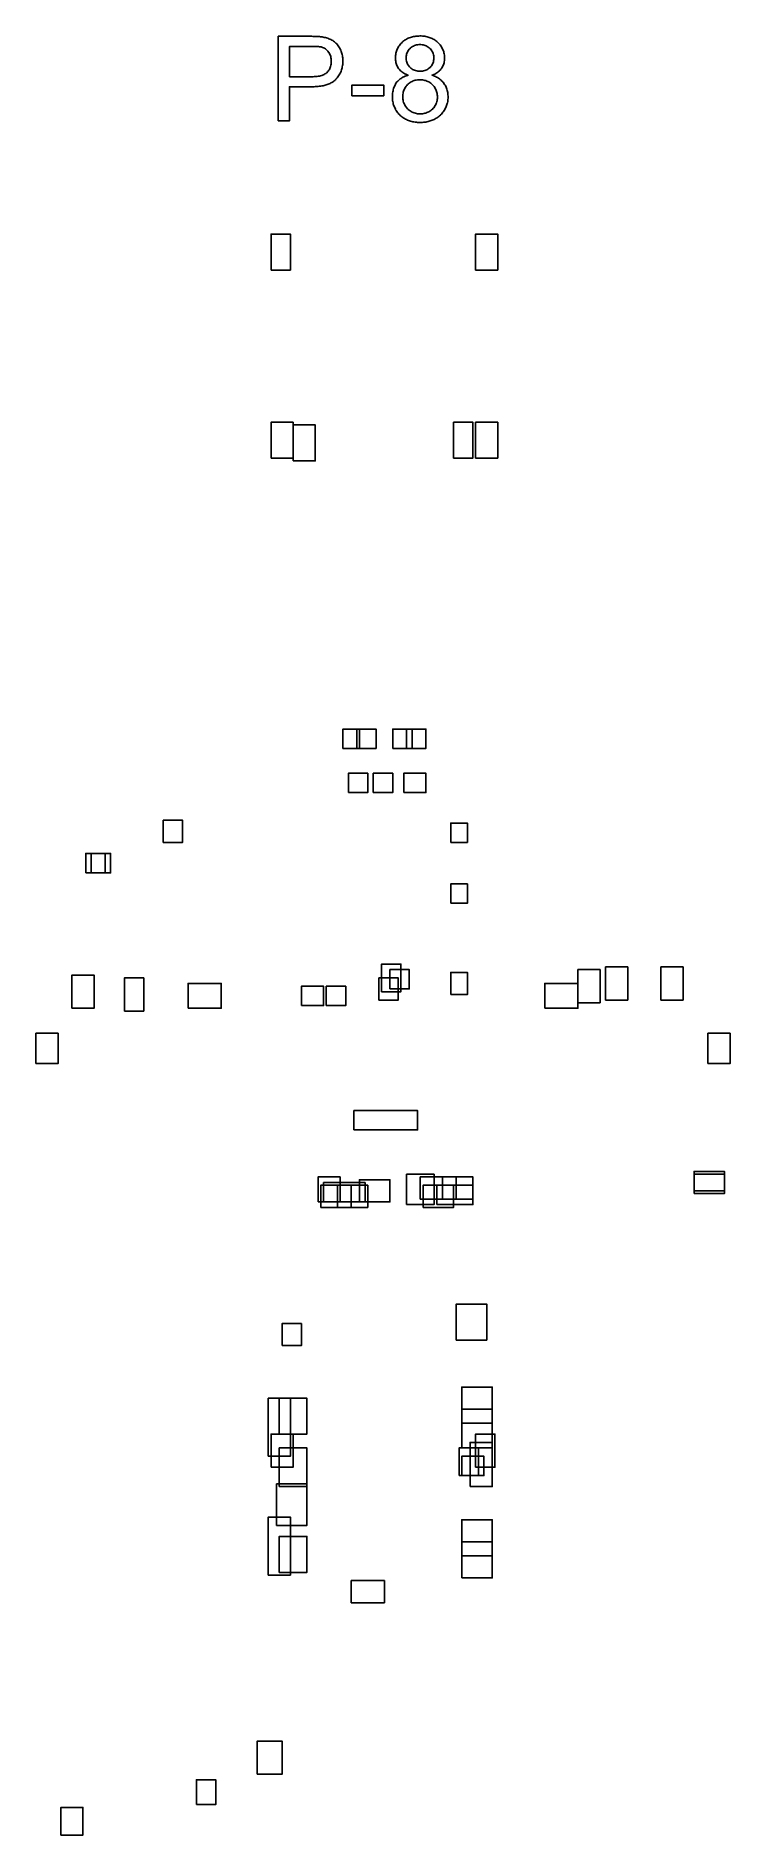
# Model space of a CAD drawing. Extents: x 62 to 151, y 29 to 259.
import ezdxf

# ---------------------------------------------------------------- set-up
doc = ezdxf.new("R2010")
doc.units = 0
doc.header["$MEASUREMENT"] = 0
doc.layers.add('C00-00-00-BLACK', color=7, linetype='Continuous')

msp = doc.modelspace()

# ---------------------------------------------------------------- linework, layer by layer
at = {"layer": 'C00-00-00-BLACK'}
for points in [[(92.9929, 247.989), (92.9929, 258.783), (97.0979, 258.783), (97.2675, 258.783), (97.4369, 258.742), (97.6066, 258.742), (97.7759, 258.742), (97.9456, 258.742), (98.0722, 258.742), (98.2416, 258.742), (98.3686, 258.699), (98.4952, 258.699), (98.5806, 258.699), (98.7076, 258.656), (98.7076, 258.656), (98.8769, 258.614), (99.0466, 258.614), (99.1732, 258.572), (99.3429, 258.53), (99.4696, 258.446), (99.5962, 258.403), (99.7232, 258.36), (99.8499, 258.276), (99.9765, 258.233), (100.062, 258.149), (100.189, 258.064), (100.273, 257.98), (100.358, 257.894), (100.485, 257.81), (100.569, 257.683), (100.655, 257.555), (100.739, 257.429), (100.824, 257.302), (100.908, 257.175), (100.908, 257.132), (100.994, 257.006), (101.035, 256.836), (101.078, 256.709), (101.121, 256.582), (101.163, 256.456), (101.205, 256.286), (101.205, 256.159), (101.247, 256.033), (101.247, 255.863), (101.247, 255.694), (101.247, 255.651), (101.247, 255.481), (101.247, 255.355), (101.247, 255.185), (101.205, 255.058), (101.163, 254.889), (101.163, 254.762), (101.121, 254.635), (101.078, 254.508), (101.035, 254.339), (100.994, 254.212), (100.908, 254.084), (100.867, 254), (100.782, 253.873), (100.697, 253.746), (100.612, 253.62), (100.528, 253.492), (100.443, 253.407), (100.358, 253.322), (100.316, 253.238), (100.232, 253.154), (100.146, 253.111), (100.062, 253.026), (99.9352, 252.942), (99.8499, 252.899), (99.7232, 252.858), (99.6389, 252.772), (99.5109, 252.729), (99.3842, 252.688), (99.2572, 252.645), (99.1306, 252.603), (99.0039, 252.561), (98.8769, 252.519), (98.7076, 252.476), (98.5806, 252.476), (98.4112, 252.433), (98.2416, 252.433), (98.0722, 252.392), (97.9029, 252.392), (97.7332, 252.392), (97.5639, 252.349), (97.3529, 252.349), (97.2263, 252.349), (94.4316, 252.349), (94.4316, 247.989), (92.9929, 247.989)], [(94.4316, 253.62), (97.2263, 253.62), (97.4369, 253.62), (97.6066, 253.661), (97.7759, 253.661), (97.9456, 253.661), (98.1149, 253.704), (98.2416, 253.704), (98.3686, 253.746), (98.5379, 253.788), (98.6649, 253.831), (98.7503, 253.873), (98.8769, 253.916), (98.9612, 254), (99.0879, 254.043), (99.1732, 254.127), (99.2145, 254.127), (99.2999, 254.254), (99.3842, 254.339), (99.4696, 254.466), (99.5535, 254.55), (99.5962, 254.678), (99.6389, 254.805), (99.6805, 254.932), (99.7232, 255.101), (99.7659, 255.228), (99.7659, 255.397), (99.7659, 255.524), (99.7659, 255.608), (99.7659, 255.736), (99.7659, 255.904), (99.7232, 256.033), (99.7232, 256.201), (99.6805, 256.329), (99.5962, 256.456), (99.5535, 256.582), (99.4696, 256.709), (99.4269, 256.752), (99.3429, 256.879), (99.2572, 256.963), (99.1306, 257.091), (99.0466, 257.175), (98.9182, 257.259), (98.7915, 257.302), (98.6649, 257.344), (98.5379, 257.387), (98.4525, 257.429), (98.3686, 257.429), (98.2416, 257.429), (98.1149, 257.471), (97.9456, 257.471), (97.8186, 257.471), (97.6066, 257.471), (97.4369, 257.471), (97.2263, 257.471), (97.1832, 257.471), (94.4316, 257.471), (94.4316, 253.62)], [(109.587, 253.831), (109.46, 253.873), (109.291, 253.957), (109.164, 254), (109.036, 254.084), (108.909, 254.169), (108.782, 254.254), (108.698, 254.339), (108.572, 254.423), (108.486, 254.55), (108.402, 254.635), (108.359, 254.678), (108.275, 254.805), (108.233, 254.932), (108.147, 255.058), (108.106, 255.185), (108.063, 255.312), (108.02, 255.439), (108.02, 255.608), (107.978, 255.736), (107.978, 255.904), (107.978, 256.033), (107.978, 256.159), (107.978, 256.329), (108.02, 256.456), (108.02, 256.625), (108.063, 256.752), (108.106, 256.879), (108.147, 257.006), (108.19, 257.132), (108.275, 257.259), (108.317, 257.387), (108.402, 257.514), (108.486, 257.598), (108.572, 257.725), (108.656, 257.853), (108.782, 257.937), (108.825, 258.021), (108.909, 258.107), (109.036, 258.191), (109.121, 258.276), (109.248, 258.317), (109.375, 258.403), (109.502, 258.487), (109.587, 258.53), (109.714, 258.572), (109.883, 258.614), (110.01, 258.656), (110.137, 258.699), (110.264, 258.742), (110.433, 258.742), (110.56, 258.783), (110.73, 258.783), (110.899, 258.783), (111.069, 258.826), (111.069, 258.826), (111.238, 258.826), (111.408, 258.783), (111.534, 258.783), (111.704, 258.783), (111.831, 258.742), (112, 258.699), (112.127, 258.656), (112.254, 258.614), (112.381, 258.572), (112.509, 258.53), (112.635, 258.487), (112.762, 258.403), (112.889, 258.36), (113.016, 258.276), (113.101, 258.191), (113.228, 258.107), (113.312, 258.021), (113.355, 257.98), (113.439, 257.894), (113.567, 257.768), (113.651, 257.683), (113.735, 257.555), (113.821, 257.429), (113.863, 257.302), (113.947, 257.175), (113.99, 257.048), (114.074, 256.921), (114.117, 256.795), (114.117, 256.667), (114.16, 256.54), (114.201, 256.37), (114.201, 256.243), (114.201, 256.117), (114.201, 255.99), (114.201, 255.82), (114.201, 255.694), (114.16, 255.524), (114.16, 255.397), (114.117, 255.271), (114.074, 255.142), (113.99, 255.016), (113.947, 254.889), (113.863, 254.762), (113.821, 254.678), (113.735, 254.593), (113.651, 254.466), (113.567, 254.38), (113.439, 254.296), (113.355, 254.212), (113.228, 254.127), (113.101, 254.043), (112.973, 253.957), (112.846, 253.916), (112.677, 253.831), (112.635, 253.831), (112.762, 253.788), (112.932, 253.704), (113.058, 253.661), (113.185, 253.577), (113.312, 253.534), (113.439, 253.45), (113.567, 253.365), (113.651, 253.281), (113.778, 253.195), (113.863, 253.068), (113.947, 252.984), (114.074, 252.899), (114.117, 252.772), (114.201, 252.645), (114.286, 252.561), (114.37, 252.433), (114.413, 252.306), (114.456, 252.18), (114.497, 252.053), (114.54, 251.883), (114.583, 251.757), (114.625, 251.63), (114.625, 251.46), (114.625, 251.333), (114.667, 251.164), (114.667, 251.037), (114.667, 250.909), (114.625, 250.741), (114.625, 250.613), (114.625, 250.486), (114.583, 250.317), (114.54, 250.19), (114.497, 250.063), (114.456, 249.936), (114.413, 249.809), (114.37, 249.683), (114.286, 249.554), (114.244, 249.428), (114.16, 249.301), (114.074, 249.174), (113.99, 249.089), (113.905, 248.962), (113.821, 248.835), (113.694, 248.751), (113.694, 248.708), (113.567, 248.624), (113.482, 248.539), (113.355, 248.455), (113.269, 248.369), (113.143, 248.328), (113.016, 248.243), (112.889, 248.158), (112.762, 248.116), (112.635, 248.073), (112.509, 248.03), (112.381, 247.989), (112.254, 247.946), (112.127, 247.904), (111.957, 247.862), (111.831, 247.819), (111.661, 247.819), (111.534, 247.819), (111.365, 247.777), (111.195, 247.777), (111.111, 247.777), (110.942, 247.777), (110.772, 247.777), (110.646, 247.819), (110.476, 247.819), (110.307, 247.862), (110.18, 247.862), (110.053, 247.904), (109.883, 247.946), (109.757, 247.989), (109.63, 248.03), (109.502, 248.073), (109.375, 248.158), (109.248, 248.2), (109.121, 248.285), (109.036, 248.328), (108.909, 248.412), (108.782, 248.496), (108.698, 248.582), (108.572, 248.666), (108.529, 248.751), (108.402, 248.835), (108.317, 248.962), (108.233, 249.047), (108.147, 249.174), (108.063, 249.301), (107.978, 249.386), (107.936, 249.513), (107.851, 249.64), (107.81, 249.767), (107.724, 249.893), (107.681, 250.02), (107.64, 250.147), (107.64, 250.317), (107.597, 250.445), (107.555, 250.571), (107.555, 250.741), (107.555, 250.868), (107.555, 251.037), (107.555, 251.079), (107.555, 251.248), (107.555, 251.418), (107.555, 251.544), (107.597, 251.714), (107.64, 251.841), (107.64, 251.967), (107.681, 252.137), (107.724, 252.264), (107.81, 252.392), (107.851, 252.519), (107.936, 252.645), (107.978, 252.729), (108.063, 252.858), (108.063, 252.858), (108.147, 252.984), (108.275, 253.068), (108.359, 253.154), (108.443, 253.238), (108.572, 253.365), (108.698, 253.407), (108.782, 253.492), (108.909, 253.577), (109.036, 253.62), (109.206, 253.704), (109.334, 253.746), (109.502, 253.788), (109.587, 253.831), (109.587, 253.831)], [(109.334, 256.074), (109.334, 255.904), (109.334, 255.778), (109.375, 255.608), (109.418, 255.481), (109.46, 255.355), (109.502, 255.228), (109.587, 255.101), (109.671, 255.016), (109.757, 254.889), (109.841, 254.805), (109.926, 254.719), (110.053, 254.635), (110.137, 254.55), (110.264, 254.508), (110.392, 254.466), (110.519, 254.423), (110.688, 254.38), (110.815, 254.339), (110.985, 254.339), (111.111, 254.339), (111.238, 254.339), (111.408, 254.339), (111.534, 254.38), (111.704, 254.423), (111.831, 254.466), (111.957, 254.508), (112.084, 254.593), (112.17, 254.678), (112.296, 254.762), (112.381, 254.805), (112.466, 254.932), (112.55, 255.016), (112.635, 255.142), (112.677, 255.271), (112.762, 255.397), (112.805, 255.524), (112.805, 255.694), (112.846, 255.82), (112.846, 255.99), (112.846, 255.99), (112.846, 256.159), (112.846, 256.286), (112.805, 256.413), (112.762, 256.582), (112.72, 256.709), (112.635, 256.836), (112.593, 256.921), (112.509, 257.048), (112.423, 257.175), (112.339, 257.218), (112.254, 257.302), (112.127, 257.387), (112, 257.471), (111.873, 257.555), (111.747, 257.598), (111.618, 257.641), (111.492, 257.683), (111.365, 257.683), (111.195, 257.725), (111.069, 257.725), (110.942, 257.725), (110.772, 257.683), (110.646, 257.683), (110.519, 257.641), (110.392, 257.598), (110.264, 257.514), (110.137, 257.471), (110.01, 257.387), (109.883, 257.302), (109.841, 257.218), (109.714, 257.132), (109.63, 257.006), (109.545, 256.879), (109.502, 256.752), (109.418, 256.625), (109.375, 256.497), (109.375, 256.37), (109.334, 256.243), (109.334, 256.074), (109.334, 256.074), (109.334, 256.074)], [(102.39, 251.205), (102.39, 252.561), (106.455, 252.561), (106.455, 251.205), (102.39, 251.205)], [(108.909, 251.079), (108.909, 250.952), (108.909, 250.782), (108.952, 250.656), (108.952, 250.529), (108.995, 250.359), (109.079, 250.232), (109.121, 250.106), (109.164, 249.979), (109.248, 249.851), (109.334, 249.724), (109.418, 249.64), (109.502, 249.513), (109.587, 249.428), (109.714, 249.344), (109.841, 249.258), (109.968, 249.174), (109.968, 249.174), (110.094, 249.089), (110.222, 249.047), (110.349, 249.005), (110.519, 248.962), (110.646, 248.921), (110.772, 248.878), (110.942, 248.878), (111.069, 248.878), (111.111, 248.878), (111.281, 248.878), (111.408, 248.878), (111.577, 248.921), (111.704, 248.962), (111.831, 248.962), (111.957, 249.047), (112.084, 249.089), (112.211, 249.131), (112.339, 249.217), (112.466, 249.301), (112.55, 249.386), (112.677, 249.47), (112.677, 249.47), (112.762, 249.597), (112.889, 249.683), (112.932, 249.809), (113.016, 249.936), (113.101, 250.063), (113.143, 250.19), (113.185, 250.317), (113.228, 250.445), (113.269, 250.571), (113.269, 250.741), (113.312, 250.868), (113.312, 251.037), (113.312, 251.037), (113.312, 251.205), (113.269, 251.333), (113.269, 251.503), (113.228, 251.63), (113.185, 251.757), (113.143, 251.883), (113.101, 252.01), (113.016, 252.137), (112.973, 252.264), (112.889, 252.392), (112.805, 252.476), (112.677, 252.603), (112.677, 252.603), (112.55, 252.729), (112.466, 252.815), (112.339, 252.899), (112.211, 252.984), (112.084, 253.026), (111.957, 253.068), (111.831, 253.154), (111.704, 253.154), (111.577, 253.195), (111.408, 253.238), (111.281, 253.238), (111.111, 253.238), (111.069, 253.238), (110.899, 253.238), (110.772, 253.238), (110.603, 253.195), (110.476, 253.195), (110.349, 253.154), (110.222, 253.111), (110.094, 253.026), (109.968, 252.984), (109.841, 252.899), (109.714, 252.815), (109.63, 252.729), (109.502, 252.645), (109.418, 252.519), (109.334, 252.433), (109.248, 252.306), (109.164, 252.18), (109.121, 252.053), (109.036, 251.926), (108.995, 251.799), (108.952, 251.671), (108.952, 251.544), (108.909, 251.375), (108.909, 251.248), (108.909, 251.079), (108.909, 251.079)], [(92.075, 228.953), (94.5444, 228.953), (94.5444, 233.539), (92.075, 233.539), (92.075, 228.953)], [(118.181, 228.953), (121.003, 228.953), (121.003, 233.539), (118.181, 233.539), (118.181, 228.953)], [(92.075, 204.964), (94.8972, 204.964), (94.8972, 209.55), (92.075, 209.55), (92.075, 204.964)], [(94.8972, 204.611), (97.7194, 204.611), (97.7194, 209.197), (94.8972, 209.197), (94.8972, 204.611)], [(115.358, 204.964), (117.828, 204.964), (117.828, 209.55), (115.358, 209.55), (115.358, 204.964)], [(118.181, 204.964), (121.003, 204.964), (121.003, 209.55), (118.181, 209.55), (118.181, 204.964)], [(101.247, 167.922), (103.364, 167.922), (103.364, 170.392), (101.247, 170.392), (101.247, 167.922)], [(103.011, 167.922), (105.481, 167.922), (105.481, 170.392), (103.011, 170.392), (103.011, 167.922)], [(107.597, 167.922), (110.067, 167.922), (110.067, 170.392), (107.597, 170.392), (107.597, 167.922)], [(109.361, 167.922), (111.831, 167.922), (111.831, 170.392), (109.361, 170.392), (109.361, 167.922)], [(101.953, 162.278), (104.422, 162.278), (104.422, 164.747), (101.953, 164.747), (101.953, 162.278)], [(105.128, 162.278), (107.597, 162.278), (107.597, 164.747), (105.128, 164.747), (105.128, 162.278)], [(109.008, 162.278), (111.831, 162.278), (111.831, 164.747), (109.008, 164.747), (109.008, 162.278)], [(78.3167, 155.928), (80.7861, 155.928), (80.7861, 158.75), (78.3167, 158.75), (78.3167, 155.928)], [(115.006, 155.928), (117.122, 155.928), (117.122, 158.397), (115.006, 158.397), (115.006, 155.928)], [(68.4389, 152.047), (70.9083, 152.047), (70.9083, 154.517), (68.4389, 154.517), (68.4389, 152.047)], [(69.1444, 152.047), (71.6139, 152.047), (71.6139, 154.517), (69.1444, 154.517), (69.1444, 152.047)], [(115.006, 148.167), (117.122, 148.167), (117.122, 150.636), (115.006, 150.636), (115.006, 148.167)], [(106.186, 136.878), (108.656, 136.878), (108.656, 140.406), (106.186, 140.406), (106.186, 136.878)], [(134.761, 135.819), (137.583, 135.819), (137.583, 140.053), (134.761, 140.053), (134.761, 135.819)], [(141.817, 135.819), (144.639, 135.819), (144.639, 140.053), (141.817, 140.053), (141.817, 135.819)], [(66.675, 134.761), (69.4972, 134.761), (69.4972, 138.994), (66.675, 138.994), (66.675, 134.761)], [(73.3778, 134.408), (75.8472, 134.408), (75.8472, 138.642), (73.3778, 138.642), (73.3778, 134.408)], [(81.4917, 134.761), (85.725, 134.761), (85.725, 137.936), (81.4917, 137.936), (81.4917, 134.761)], [(105.833, 135.819), (108.303, 135.819), (108.303, 138.642), (105.833, 138.642), (105.833, 135.819)], [(107.244, 137.231), (109.714, 137.231), (109.714, 139.7), (107.244, 139.7), (107.244, 137.231)], [(115.006, 136.525), (117.122, 136.525), (117.122, 139.347), (115.006, 139.347), (115.006, 136.525)], [(127, 134.761), (131.233, 134.761), (131.233, 137.936), (127, 137.936), (127, 134.761)], [(131.233, 135.467), (134.056, 135.467), (134.056, 139.7), (131.233, 139.7), (131.233, 135.467)], [(95.9556, 135.114), (98.7778, 135.114), (98.7778, 137.583), (95.9556, 137.583), (95.9556, 135.114)], [(99.1306, 135.114), (101.6, 135.114), (101.6, 137.583), (99.1306, 137.583), (99.1306, 135.114)], [(62.0889, 127.706), (64.9111, 127.706), (64.9111, 131.586), (62.0889, 131.586), (62.0889, 127.706)], [(147.814, 127.706), (150.636, 127.706), (150.636, 131.586), (147.814, 131.586), (147.814, 127.706)], [(102.658, 119.239), (110.772, 119.239), (110.772, 121.708), (102.658, 121.708), (102.658, 119.239)], [(98.0722, 110.067), (100.894, 110.067), (100.894, 113.242), (98.0722, 113.242), (98.0722, 110.067)], [(98.7778, 110.067), (104.069, 110.067), (104.069, 112.536), (98.7778, 112.536), (98.7778, 110.067)], [(103.364, 110.067), (107.244, 110.067), (107.244, 112.889), (103.364, 112.889), (103.364, 110.067)], [(109.361, 109.714), (112.889, 109.714), (112.889, 113.594), (109.361, 113.594), (109.361, 109.714)], [(111.125, 110.419), (115.711, 110.419), (115.711, 113.242), (111.125, 113.242), (111.125, 110.419)], [(113.947, 110.419), (117.828, 110.419), (117.828, 113.242), (113.947, 113.242), (113.947, 110.419)], [(146.05, 111.478), (149.931, 111.478), (149.931, 113.947), (146.05, 113.947), (146.05, 111.478)], [(146.05, 111.125), (149.931, 111.125), (149.931, 113.594), (146.05, 113.594), (146.05, 111.125)], [(98.425, 109.361), (102.306, 109.361), (102.306, 112.183), (98.425, 112.183), (98.425, 109.361)], [(100.542, 109.361), (104.422, 109.361), (104.422, 112.183), (100.542, 112.183), (100.542, 109.361)], [(111.478, 109.361), (115.358, 109.361), (115.358, 112.183), (111.478, 112.183), (111.478, 109.361)], [(113.242, 109.714), (117.828, 109.714), (117.828, 112.183), (113.242, 112.183), (113.242, 109.714)], [(115.711, 92.4278), (119.592, 92.4278), (119.592, 97.0139), (115.711, 97.0139), (115.711, 92.4278)], [(93.4861, 91.7222), (95.9556, 91.7222), (95.9556, 94.5444), (93.4861, 94.5444), (93.4861, 91.7222)], [(91.7222, 77.6111), (94.5444, 77.6111), (94.5444, 85.0194), (91.7222, 85.0194), (91.7222, 77.6111)], [(93.1333, 80.4333), (96.6611, 80.4333), (96.6611, 85.0194), (93.1333, 85.0194), (93.1333, 80.4333)], [(116.417, 81.8444), (120.297, 81.8444), (120.297, 86.4306), (116.417, 86.4306), (116.417, 81.8444)], [(116.417, 78.6694), (120.297, 78.6694), (120.297, 83.6083), (116.417, 83.6083), (116.417, 78.6694)], [(92.075, 76.2), (94.8972, 76.2), (94.8972, 80.4333), (92.075, 80.4333), (92.075, 76.2)], [(118.181, 76.2), (120.65, 76.2), (120.65, 80.4333), (118.181, 80.4333), (118.181, 76.2)], [(93.1333, 73.7306), (96.6611, 73.7306), (96.6611, 78.6694), (93.1333, 78.6694), (93.1333, 73.7306)], [(116.064, 75.1417), (118.533, 75.1417), (118.533, 78.6694), (116.064, 78.6694), (116.064, 75.1417)], [(117.475, 73.7306), (120.297, 73.7306), (120.297, 79.375), (117.475, 79.375), (117.475, 73.7306)], [(116.417, 75.1417), (119.239, 75.1417), (119.239, 77.6111), (116.417, 77.6111), (116.417, 75.1417)], [(92.7806, 68.7917), (96.6611, 68.7917), (96.6611, 74.0833), (92.7806, 74.0833), (92.7806, 68.7917)], [(91.7222, 62.4417), (94.5444, 62.4417), (94.5444, 69.85), (91.7222, 69.85), (91.7222, 62.4417)], [(116.417, 64.9111), (120.297, 64.9111), (120.297, 69.4972), (116.417, 69.4972), (116.417, 64.9111)], [(93.1333, 62.7944), (96.6611, 62.7944), (96.6611, 67.3806), (93.1333, 67.3806), (93.1333, 62.7944)], [(116.417, 62.0889), (120.297, 62.0889), (120.297, 66.675), (116.417, 66.675), (116.417, 62.0889)], [(102.306, 58.9139), (106.539, 58.9139), (106.539, 61.7361), (102.306, 61.7361), (102.306, 58.9139)], [(90.3111, 37.0417), (93.4861, 37.0417), (93.4861, 41.275), (90.3111, 41.275), (90.3111, 37.0417)], [(82.55, 33.1611), (85.0194, 33.1611), (85.0194, 36.3361), (82.55, 36.3361), (82.55, 33.1611)], [(65.2639, 29.2806), (68.0861, 29.2806), (68.0861, 32.8083), (65.2639, 32.8083), (65.2639, 29.2806)]]:
    msp.add_lwpolyline(points, close=True, dxfattribs=at)

doc.saveas('drawing.dxf')
